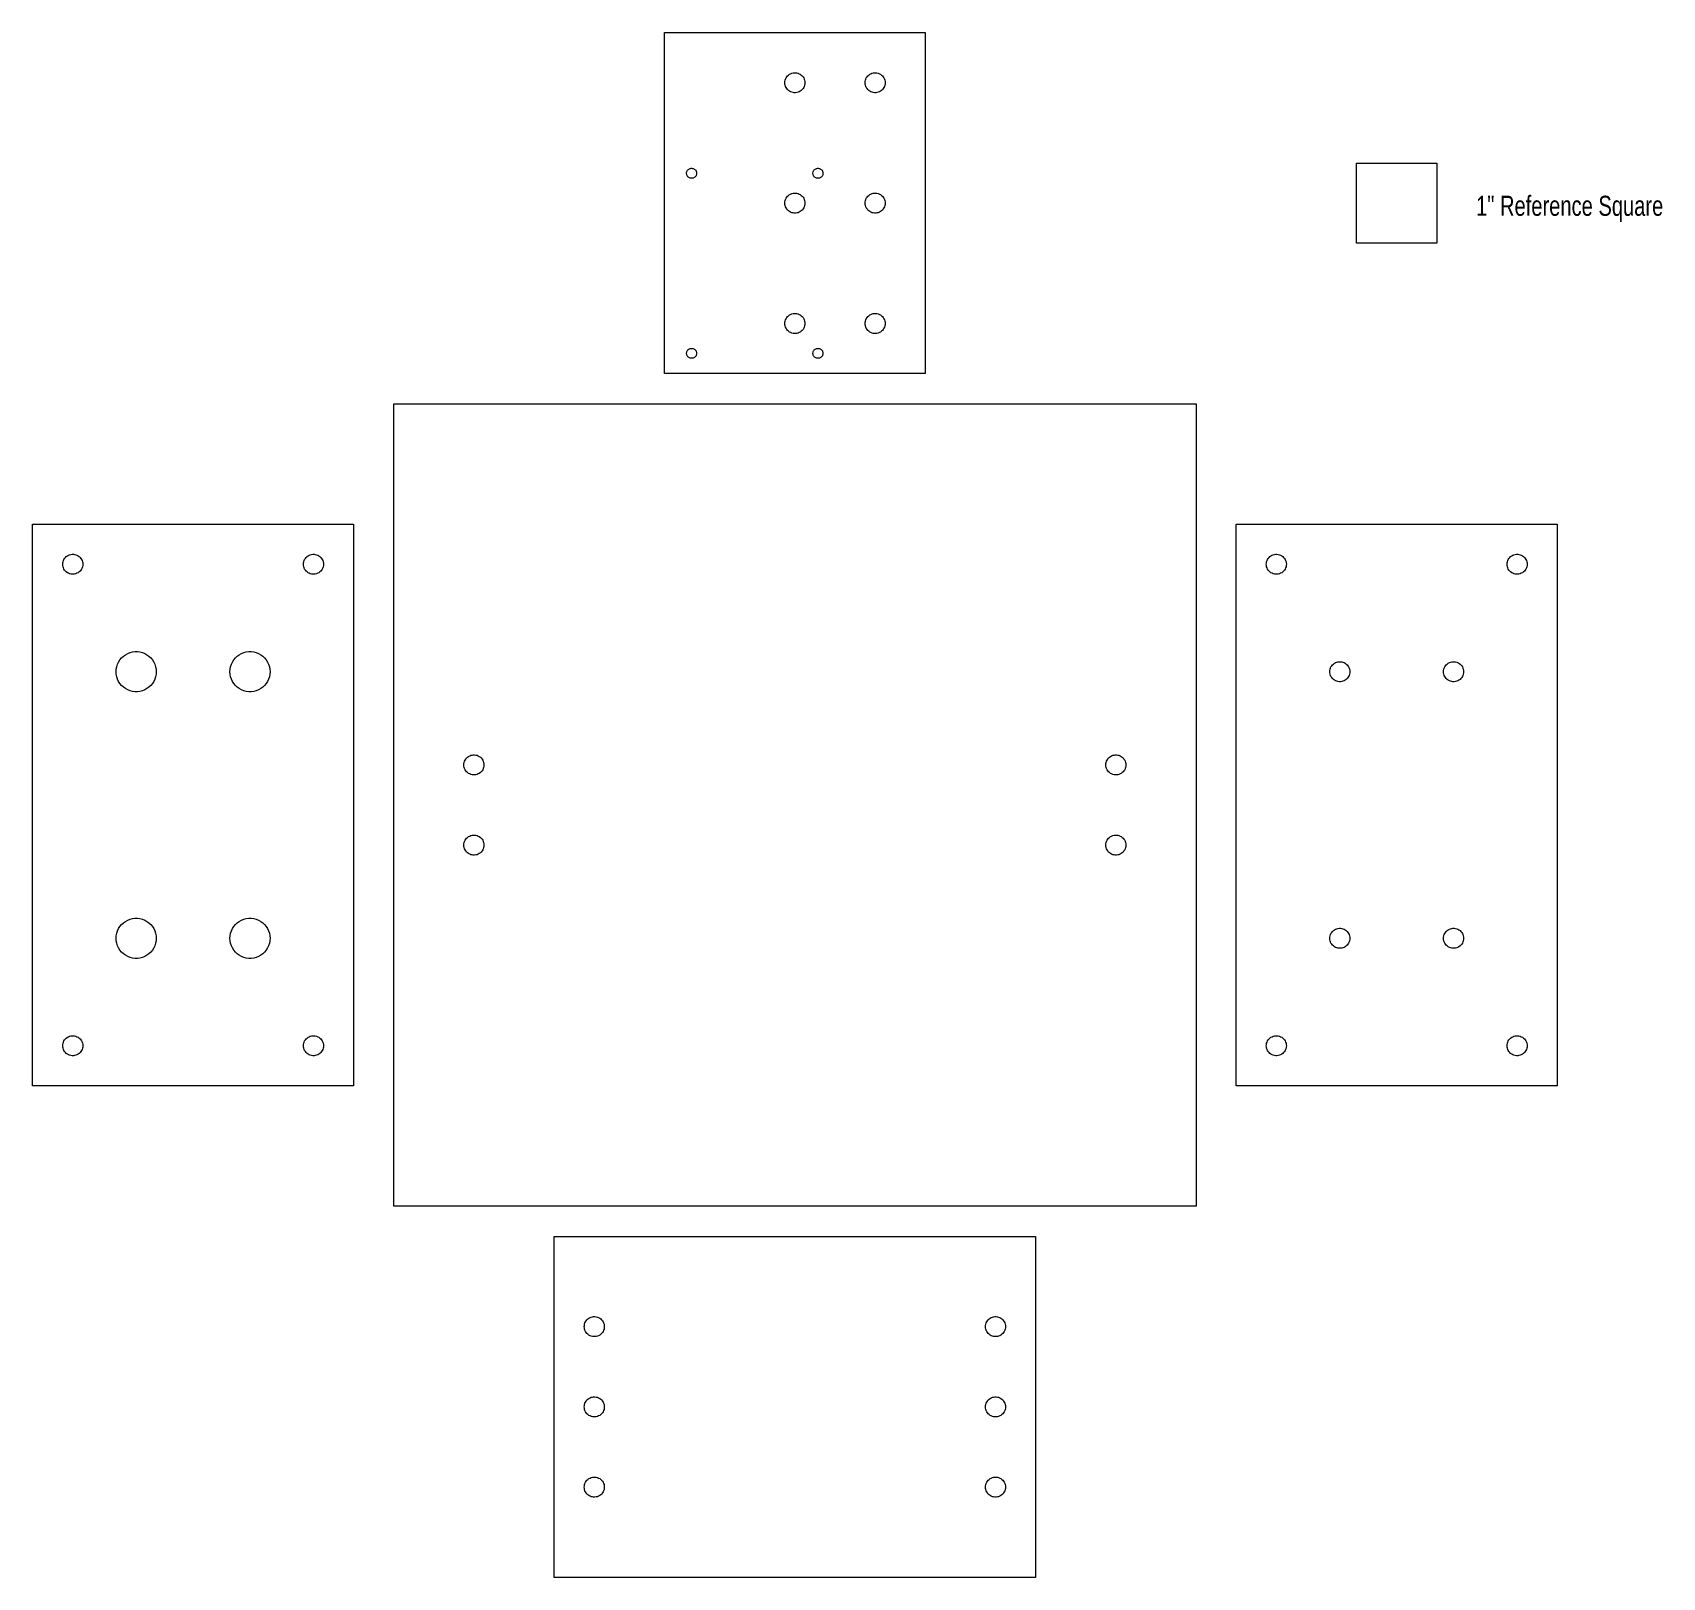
# Model space of a CAD drawing. Header units: millimetres. Extents: x -9.5 to 10.8, y -9.6 to 9.6.
import ezdxf

# ---------------------------------------------------------------- set-up
doc = ezdxf.new("R2010")
doc.units = ezdxf.units.MM
doc.layers.get('0').update_dxf_attribs({"linetype": 'CONTINUOUS', "lineweight": 0})
doc.styles.get("Standard").update_dxf_attribs({"font": 'txt', "width": 0.75})

msp = doc.modelspace()

# ---------------------------------------------------------------- linework, layer by layer
for points in [[(-1.625, 5.375), (-1.625, 9.625), (1.625, 9.625), (1.625, 5.375), (-1.625, 5.375)], [(-0.125, 9), (-0.124, 9.016), (-0.121, 9.031), (-0.116, 9.046), (-0.11, 9.06), (-0.101, 9.073), (-0.091, 9.086), (-0.08, 9.096), (-0.067, 9.106), (-0.053, 9.113), (-0.039, 9.119), (-0.023, 9.123), (-0.008, 9.125), (0.008, 9.125), (0.023, 9.123), (0.039, 9.119), (0.053, 9.113), (0.067, 9.106), (0.08, 9.096), (0.091, 9.086), (0.101, 9.073), (0.11, 9.06), (0.116, 9.046), (0.121, 9.031), (0.124, 9.016), (0.125, 9), (0.124, 8.984), (0.121, 8.969), (0.116, 8.954), (0.11, 8.94), (0.101, 8.927), (0.091, 8.914), (0.08, 8.904), (0.067, 8.894), (0.053, 8.887), (0.039, 8.881), (0.023, 8.877), (0.008, 8.875), (-0.008, 8.875), (-0.023, 8.877), (-0.039, 8.881), (-0.053, 8.887), (-0.067, 8.894), (-0.08, 8.904), (-0.091, 8.914), (-0.101, 8.927), (-0.11, 8.94), (-0.116, 8.954), (-0.121, 8.969), (-0.124, 8.984), (-0.125, 9)], [(0.875, 9), (0.876, 9.016), (0.879, 9.031), (0.884, 9.046), (0.89, 9.06), (0.899, 9.073), (0.909, 9.086), (0.92, 9.096), (0.933, 9.106), (0.947, 9.113), (0.96, 9.119), (0.977, 9.123), (0.992, 9.125), (1.008, 9.125), (1.023, 9.123), (1.039, 9.119), (1.053, 9.113), (1.067, 9.106), (1.08, 9.096), (1.091, 9.086), (1.101, 9.073), (1.11, 9.06), (1.116, 9.046), (1.121, 9.031), (1.124, 9.016), (1.125, 9), (1.124, 8.984), (1.121, 8.969), (1.116, 8.954), (1.11, 8.94), (1.101, 8.927), (1.091, 8.914), (1.08, 8.904), (1.067, 8.894), (1.053, 8.887), (1.039, 8.881), (1.023, 8.877), (1.008, 8.875), (0.992, 8.875), (0.977, 8.877), (0.961, 8.881), (0.947, 8.887), (0.933, 8.894), (0.92, 8.904), (0.909, 8.914), (0.899, 8.927), (0.89, 8.94), (0.884, 8.954), (0.879, 8.969), (0.876, 8.984), (0.875, 9)], [(-1.35, 7.872), (-1.349, 7.88), (-1.348, 7.888), (-1.345, 7.895), (-1.342, 7.902), (-1.338, 7.909), (-1.333, 7.915), (-1.327, 7.92), (-1.32, 7.925), (-1.314, 7.929), (-1.306, 7.931), (-1.299, 7.933), (-1.291, 7.934), (-1.283, 7.934), (-1.275, 7.933), (-1.268, 7.931), (-1.26, 7.929), (-1.254, 7.925), (-1.247, 7.92), (-1.241, 7.915), (-1.236, 7.909), (-1.232, 7.902), (-1.229, 7.895), (-1.226, 7.888), (-1.225, 7.88), (-1.225, 7.864), (-1.226, 7.856), (-1.229, 7.849), (-1.232, 7.842), (-1.236, 7.835), (-1.241, 7.829), (-1.247, 7.824), (-1.254, 7.819), (-1.26, 7.815), (-1.268, 7.813), (-1.275, 7.811), (-1.283, 7.81), (-1.291, 7.81), (-1.299, 7.811), (-1.306, 7.813), (-1.314, 7.815), (-1.32, 7.819), (-1.327, 7.824), (-1.333, 7.829), (-1.338, 7.835), (-1.342, 7.842), (-1.345, 7.849), (-1.348, 7.856), (-1.349, 7.864), (-1.35, 7.872)], [(0.224, 7.872), (0.226, 7.888), (0.229, 7.895), (0.232, 7.902), (0.236, 7.909), (0.241, 7.915), (0.247, 7.92), (0.254, 7.925), (0.26, 7.929), (0.268, 7.931), (0.275, 7.933), (0.283, 7.934), (0.291, 7.934), (0.299, 7.933), (0.306, 7.931), (0.314, 7.929), (0.32, 7.925), (0.327, 7.92), (0.333, 7.915), (0.338, 7.909), (0.342, 7.902), (0.345, 7.895), (0.348, 7.888), (0.349, 7.88), (0.349, 7.864), (0.348, 7.856), (0.342, 7.842), (0.338, 7.835), (0.333, 7.829), (0.327, 7.824), (0.32, 7.819), (0.314, 7.815), (0.306, 7.813), (0.299, 7.811), (0.291, 7.81), (0.283, 7.81), (0.275, 7.811), (0.268, 7.813), (0.26, 7.815), (0.254, 7.819), (0.247, 7.824), (0.241, 7.829), (0.236, 7.835), (0.232, 7.842), (0.226, 7.856), (0.224, 7.872)], [(7, 7), (7, 8), (8, 8), (8, 7), (7, 7)], [(-0.125, 7.5), (-0.124, 7.516), (-0.121, 7.531), (-0.116, 7.546), (-0.11, 7.56), (-0.101, 7.573), (-0.091, 7.586), (-0.08, 7.596), (-0.067, 7.606), (-0.053, 7.613), (-0.039, 7.619), (-0.023, 7.623), (-0.008, 7.625), (0.008, 7.625), (0.023, 7.623), (0.039, 7.619), (0.053, 7.613), (0.067, 7.606), (0.08, 7.596), (0.091, 7.586), (0.101, 7.573), (0.11, 7.56), (0.116, 7.546), (0.121, 7.531), (0.124, 7.516), (0.125, 7.5), (0.124, 7.484), (0.121, 7.469), (0.116, 7.454), (0.11, 7.44), (0.101, 7.427), (0.091, 7.414), (0.08, 7.404), (0.067, 7.394), (0.053, 7.387), (0.039, 7.381), (0.023, 7.377), (0.008, 7.375), (-0.008, 7.375), (-0.023, 7.377), (-0.039, 7.381), (-0.053, 7.387), (-0.067, 7.394), (-0.08, 7.404), (-0.091, 7.414), (-0.101, 7.427), (-0.11, 7.44), (-0.116, 7.454), (-0.121, 7.469), (-0.124, 7.484), (-0.125, 7.5)], [(0.875, 7.5), (0.876, 7.516), (0.879, 7.531), (0.884, 7.546), (0.89, 7.56), (0.899, 7.573), (0.909, 7.586), (0.92, 7.596), (0.933, 7.606), (0.947, 7.613), (0.961, 7.619), (0.977, 7.623), (0.992, 7.625), (1.008, 7.625), (1.023, 7.623), (1.039, 7.619), (1.053, 7.613), (1.067, 7.606), (1.08, 7.596), (1.091, 7.586), (1.101, 7.573), (1.11, 7.56), (1.116, 7.546), (1.121, 7.531), (1.124, 7.516), (1.125, 7.5), (1.124, 7.484), (1.121, 7.469), (1.116, 7.454), (1.11, 7.44), (1.101, 7.427), (1.091, 7.414), (1.08, 7.404), (1.067, 7.394), (1.053, 7.387), (1.039, 7.381), (1.023, 7.377), (1.008, 7.375), (0.992, 7.375), (0.977, 7.377), (0.961, 7.381), (0.947, 7.387), (0.933, 7.394), (0.92, 7.404), (0.909, 7.414), (0.899, 7.427), (0.89, 7.44), (0.884, 7.454), (0.879, 7.469), (0.876, 7.484), (0.875, 7.5)], [(-0.125, 6), (-0.124, 6.016), (-0.121, 6.031), (-0.116, 6.046), (-0.11, 6.06), (-0.101, 6.073), (-0.091, 6.086), (-0.08, 6.096), (-0.067, 6.106), (-0.053, 6.113), (-0.039, 6.119), (-0.023, 6.123), (-0.008, 6.125), (0.008, 6.125), (0.023, 6.123), (0.039, 6.119), (0.053, 6.113), (0.067, 6.106), (0.08, 6.096), (0.091, 6.086), (0.101, 6.073), (0.11, 6.06), (0.116, 6.046), (0.121, 6.031), (0.124, 6.016), (0.125, 6), (0.124, 5.984), (0.121, 5.969), (0.116, 5.954), (0.11, 5.94), (0.101, 5.927), (0.091, 5.914), (0.08, 5.904), (0.067, 5.894), (0.053, 5.887), (0.039, 5.881), (0.023, 5.877), (0.008, 5.875), (-0.008, 5.875), (-0.023, 5.877), (-0.039, 5.881), (-0.053, 5.887), (-0.067, 5.894), (-0.08, 5.904), (-0.091, 5.914), (-0.101, 5.927), (-0.11, 5.94), (-0.116, 5.954), (-0.121, 5.969), (-0.124, 5.984), (-0.125, 6)], [(0.875, 6), (0.876, 6.016), (0.879, 6.031), (0.884, 6.046), (0.89, 6.06), (0.899, 6.073), (0.909, 6.086), (0.92, 6.096), (0.933, 6.106), (0.947, 6.113), (0.961, 6.119), (0.977, 6.123), (0.992, 6.125), (1.008, 6.125), (1.023, 6.123), (1.039, 6.119), (1.053, 6.113), (1.067, 6.106), (1.08, 6.096), (1.091, 6.086), (1.101, 6.073), (1.11, 6.06), (1.116, 6.046), (1.121, 6.031), (1.124, 6.016), (1.125, 6), (1.124, 5.984), (1.121, 5.969), (1.116, 5.954), (1.11, 5.94), (1.101, 5.927), (1.091, 5.914), (1.08, 5.904), (1.067, 5.894), (1.053, 5.887), (1.039, 5.881), (1.023, 5.877), (1.008, 5.875), (0.992, 5.875), (0.977, 5.877), (0.961, 5.881), (0.947, 5.887), (0.933, 5.894), (0.92, 5.904), (0.909, 5.914), (0.899, 5.927), (0.89, 5.94), (0.884, 5.954), (0.879, 5.969), (0.876, 5.984), (0.875, 6)], [(-1.35, 5.628), (-1.349, 5.636), (-1.348, 5.644), (-1.345, 5.651), (-1.342, 5.658), (-1.338, 5.665), (-1.333, 5.671), (-1.327, 5.676), (-1.32, 5.681), (-1.314, 5.685), (-1.306, 5.687), (-1.299, 5.689), (-1.291, 5.69), (-1.283, 5.69), (-1.275, 5.689), (-1.268, 5.687), (-1.26, 5.685), (-1.254, 5.681), (-1.247, 5.676), (-1.241, 5.671), (-1.236, 5.665), (-1.232, 5.658), (-1.229, 5.651), (-1.226, 5.644), (-1.225, 5.636), (-1.225, 5.62), (-1.226, 5.612), (-1.229, 5.605), (-1.232, 5.598), (-1.236, 5.591), (-1.241, 5.585), (-1.247, 5.58), (-1.254, 5.575), (-1.26, 5.571), (-1.268, 5.569), (-1.275, 5.567), (-1.283, 5.566), (-1.291, 5.566), (-1.299, 5.567), (-1.306, 5.569), (-1.314, 5.571), (-1.32, 5.575), (-1.327, 5.58), (-1.333, 5.585), (-1.338, 5.591), (-1.342, 5.598), (-1.345, 5.605), (-1.348, 5.612), (-1.349, 5.62), (-1.35, 5.628)], [(0.224, 5.628), (0.226, 5.644), (0.229, 5.651), (0.232, 5.658), (0.236, 5.665), (0.241, 5.671), (0.247, 5.676), (0.254, 5.681), (0.26, 5.685), (0.268, 5.687), (0.275, 5.689), (0.283, 5.69), (0.291, 5.69), (0.299, 5.689), (0.306, 5.687), (0.314, 5.685), (0.32, 5.681), (0.327, 5.676), (0.333, 5.671), (0.338, 5.665), (0.342, 5.658), (0.345, 5.651), (0.348, 5.644), (0.349, 5.636), (0.349, 5.62), (0.348, 5.612), (0.345, 5.605), (0.342, 5.598), (0.338, 5.591), (0.333, 5.585), (0.327, 5.58), (0.32, 5.575), (0.314, 5.571), (0.306, 5.569), (0.299, 5.567), (0.291, 5.566), (0.283, 5.566), (0.275, 5.567), (0.268, 5.569), (0.26, 5.571), (0.254, 5.575), (0.247, 5.58), (0.241, 5.585), (0.236, 5.591), (0.232, 5.598), (0.229, 5.605), (0.226, 5.612), (0.224, 5.628)], [(-5, -5), (-5, 5), (5, 5), (5, -5), (-5, -5)], [(-9.5, -3.5), (-9.5, 3.5), (-5.5, 3.5), (-5.5, -3.5), (-9.5, -3.5)], [(5.5, -3.5), (5.5, 3.5), (9.5, 3.5), (9.5, -3.5), (5.5, -3.5)], [(-9.125, 3), (-9.124, 3.016), (-9.121, 3.031), (-9.116, 3.046), (-9.11, 3.06), (-9.101, 3.073), (-9.091, 3.086), (-9.08, 3.096), (-9.067, 3.106), (-9.053, 3.113), (-9.039, 3.119), (-9.023, 3.123), (-9.008, 3.125), (-8.992, 3.125), (-8.977, 3.123), (-8.961, 3.119), (-8.947, 3.113), (-8.933, 3.106), (-8.92, 3.096), (-8.909, 3.086), (-8.899, 3.073), (-8.89, 3.06), (-8.884, 3.046), (-8.879, 3.031), (-8.876, 3.016), (-8.875, 3), (-8.876, 2.984), (-8.879, 2.969), (-8.884, 2.954), (-8.89, 2.94), (-8.899, 2.927), (-8.909, 2.914), (-8.92, 2.904), (-8.933, 2.894), (-8.947, 2.887), (-8.961, 2.881), (-8.977, 2.877), (-8.992, 2.875), (-9.008, 2.875), (-9.023, 2.877), (-9.039, 2.881), (-9.053, 2.887), (-9.067, 2.894), (-9.08, 2.904), (-9.091, 2.914), (-9.101, 2.927), (-9.11, 2.94), (-9.116, 2.954), (-9.121, 2.969), (-9.124, 2.984), (-9.125, 3)], [(-6.125, 3), (-6.124, 3.016), (-6.121, 3.031), (-6.116, 3.046), (-6.11, 3.06), (-6.101, 3.073), (-6.091, 3.086), (-6.08, 3.096), (-6.067, 3.106), (-6.053, 3.113), (-6.039, 3.119), (-6.023, 3.123), (-6.008, 3.125), (-5.992, 3.125), (-5.977, 3.123), (-5.961, 3.119), (-5.947, 3.113), (-5.933, 3.106), (-5.92, 3.096), (-5.909, 3.086), (-5.899, 3.073), (-5.89, 3.06), (-5.884, 3.046), (-5.879, 3.031), (-5.876, 3.016), (-5.875, 3), (-5.876, 2.984), (-5.879, 2.969), (-5.884, 2.954), (-5.89, 2.94), (-5.899, 2.927), (-5.909, 2.914), (-5.92, 2.904), (-5.933, 2.894), (-5.947, 2.887), (-5.961, 2.881), (-5.977, 2.877), (-5.992, 2.875), (-6.008, 2.875), (-6.023, 2.877), (-6.039, 2.881), (-6.053, 2.887), (-6.067, 2.894), (-6.08, 2.904), (-6.091, 2.914), (-6.101, 2.927), (-6.11, 2.94), (-6.116, 2.954), (-6.121, 2.969), (-6.124, 2.984), (-6.125, 3)], [(5.875, 3), (5.876, 3.016), (5.879, 3.031), (5.884, 3.046), (5.89, 3.06), (5.899, 3.073), (5.909, 3.086), (5.92, 3.096), (5.933, 3.106), (5.947, 3.113), (5.961, 3.119), (5.977, 3.123), (5.992, 3.125), (6.008, 3.125), (6.023, 3.123), (6.039, 3.119), (6.053, 3.113), (6.067, 3.106), (6.08, 3.096), (6.091, 3.086), (6.101, 3.073), (6.11, 3.06), (6.116, 3.046), (6.121, 3.031), (6.124, 3.016), (6.125, 3), (6.124, 2.984), (6.121, 2.969), (6.116, 2.954), (6.11, 2.94), (6.101, 2.927), (6.091, 2.914), (6.08, 2.904), (6.067, 2.894), (6.053, 2.887), (6.039, 2.881), (6.023, 2.877), (6.008, 2.875), (5.992, 2.875), (5.977, 2.877), (5.961, 2.881), (5.947, 2.887), (5.933, 2.894), (5.92, 2.904), (5.909, 2.914), (5.899, 2.927), (5.89, 2.94), (5.884, 2.954), (5.879, 2.969), (5.876, 2.984), (5.875, 3)], [(8.875, 3), (8.876, 3.016), (8.879, 3.031), (8.884, 3.046), (8.89, 3.06), (8.899, 3.073), (8.909, 3.086), (8.92, 3.096), (8.933, 3.106), (8.947, 3.113), (8.961, 3.119), (8.977, 3.123), (8.992, 3.125), (9.008, 3.125), (9.023, 3.123), (9.039, 3.119), (9.053, 3.113), (9.067, 3.106), (9.08, 3.096), (9.091, 3.086), (9.101, 3.073), (9.11, 3.06), (9.116, 3.046), (9.121, 3.031), (9.124, 3.016), (9.125, 3), (9.124, 2.984), (9.121, 2.969), (9.116, 2.954), (9.11, 2.94), (9.101, 2.927), (9.091, 2.914), (9.08, 2.904), (9.067, 2.894), (9.053, 2.887), (9.039, 2.881), (9.023, 2.877), (9.008, 2.875), (8.992, 2.875), (8.977, 2.877), (8.961, 2.881), (8.947, 2.887), (8.933, 2.894), (8.92, 2.904), (8.909, 2.914), (8.899, 2.927), (8.89, 2.94), (8.884, 2.954), (8.879, 2.969), (8.876, 2.984), (8.875, 3)], [(-8.459, 1.661), (-8.457, 1.692), (-8.451, 1.723), (-8.441, 1.753), (-8.428, 1.781), (-8.411, 1.808), (-8.391, 1.832), (-8.368, 1.854), (-8.343, 1.872), (-8.315, 1.887), (-8.286, 1.899), (-8.256, 1.907), (-8.225, 1.911), (-8.193, 1.911), (-8.162, 1.907), (-8.132, 1.899), (-8.103, 1.887), (-8.075, 1.872), (-8.05, 1.854), (-8.027, 1.832), (-8.007, 1.808), (-7.99, 1.781), (-7.977, 1.753), (-7.967, 1.723), (-7.961, 1.692), (-7.959, 1.661), (-7.961, 1.63), (-7.967, 1.599), (-7.977, 1.569), (-7.99, 1.541), (-8.007, 1.514), (-8.027, 1.49), (-8.05, 1.468), (-8.075, 1.45), (-8.103, 1.435), (-8.132, 1.423), (-8.162, 1.415), (-8.193, 1.411), (-8.225, 1.411), (-8.256, 1.415), (-8.286, 1.423), (-8.315, 1.435), (-8.343, 1.45), (-8.368, 1.468), (-8.391, 1.49), (-8.411, 1.514), (-8.428, 1.541), (-8.441, 1.569), (-8.451, 1.599), (-8.457, 1.63), (-8.459, 1.661)], [(-7.041, 1.661), (-7.039, 1.692), (-7.033, 1.723), (-7.023, 1.753), (-7.01, 1.781), (-6.993, 1.808), (-6.973, 1.832), (-6.95, 1.854), (-6.925, 1.872), (-6.897, 1.887), (-6.868, 1.899), (-6.838, 1.907), (-6.807, 1.911), (-6.775, 1.911), (-6.744, 1.907), (-6.714, 1.899), (-6.685, 1.887), (-6.657, 1.872), (-6.632, 1.854), (-6.609, 1.832), (-6.589, 1.808), (-6.572, 1.781), (-6.559, 1.753), (-6.549, 1.723), (-6.543, 1.692), (-6.541, 1.661), (-6.543, 1.63), (-6.549, 1.599), (-6.559, 1.569), (-6.572, 1.541), (-6.589, 1.514), (-6.609, 1.49), (-6.632, 1.468), (-6.657, 1.45), (-6.685, 1.435), (-6.714, 1.423), (-6.744, 1.415), (-6.775, 1.411), (-6.807, 1.411), (-6.838, 1.415), (-6.868, 1.423), (-6.897, 1.435), (-6.925, 1.45), (-6.95, 1.468), (-6.973, 1.49), (-6.993, 1.514), (-7.01, 1.541), (-7.023, 1.569), (-7.033, 1.599), (-7.039, 1.63), (-7.041, 1.661)], [(6.666, 1.661), (6.667, 1.677), (6.67, 1.692), (6.675, 1.707), (6.681, 1.721), (6.69, 1.734), (6.7, 1.747), (6.711, 1.757), (6.724, 1.767), (6.738, 1.774), (6.752, 1.78), (6.768, 1.784), (6.783, 1.786), (6.799, 1.786), (6.814, 1.784), (6.83, 1.78), (6.844, 1.774), (6.858, 1.767), (6.871, 1.757), (6.882, 1.747), (6.892, 1.734), (6.901, 1.721), (6.907, 1.707), (6.912, 1.692), (6.915, 1.677), (6.916, 1.661), (6.915, 1.645), (6.912, 1.63), (6.907, 1.615), (6.901, 1.601), (6.892, 1.588), (6.882, 1.575), (6.871, 1.565), (6.858, 1.555), (6.844, 1.548), (6.83, 1.542), (6.814, 1.538), (6.799, 1.536), (6.783, 1.536), (6.768, 1.538), (6.752, 1.542), (6.738, 1.548), (6.724, 1.555), (6.711, 1.565), (6.7, 1.575), (6.69, 1.588), (6.681, 1.601), (6.675, 1.615), (6.67, 1.63), (6.667, 1.645), (6.666, 1.661)], [(8.084, 1.661), (8.085, 1.677), (8.088, 1.692), (8.093, 1.707), (8.099, 1.721), (8.108, 1.734), (8.118, 1.747), (8.129, 1.757), (8.142, 1.767), (8.156, 1.774), (8.17, 1.78), (8.186, 1.784), (8.201, 1.786), (8.217, 1.786), (8.232, 1.784), (8.248, 1.78), (8.262, 1.774), (8.276, 1.767), (8.289, 1.757), (8.3, 1.747), (8.31, 1.734), (8.319, 1.721), (8.325, 1.707), (8.33, 1.692), (8.333, 1.677), (8.334, 1.661), (8.333, 1.645), (8.33, 1.63), (8.325, 1.615), (8.319, 1.601), (8.31, 1.588), (8.3, 1.575), (8.289, 1.565), (8.276, 1.555), (8.262, 1.548), (8.248, 1.542), (8.232, 1.538), (8.217, 1.536), (8.201, 1.536), (8.186, 1.538), (8.17, 1.542), (8.156, 1.548), (8.142, 1.555), (8.129, 1.565), (8.118, 1.575), (8.108, 1.588), (8.099, 1.601), (8.093, 1.615), (8.088, 1.63), (8.085, 1.645), (8.084, 1.661)], [(-4.125, 0.5), (-4.124, 0.516), (-4.121, 0.531), (-4.116, 0.546), (-4.11, 0.56), (-4.101, 0.573), (-4.091, 0.586), (-4.08, 0.596), (-4.067, 0.606), (-4.053, 0.613), (-4.039, 0.619), (-4.023, 0.623), (-4.008, 0.625), (-3.992, 0.625), (-3.977, 0.623), (-3.961, 0.619), (-3.947, 0.613), (-3.933, 0.606), (-3.92, 0.596), (-3.909, 0.586), (-3.899, 0.573), (-3.89, 0.56), (-3.884, 0.546), (-3.879, 0.531), (-3.876, 0.516), (-3.875, 0.5), (-3.876, 0.484), (-3.879, 0.469), (-3.884, 0.454), (-3.89, 0.44), (-3.899, 0.427), (-3.909, 0.414), (-3.92, 0.404), (-3.933, 0.394), (-3.947, 0.387), (-3.961, 0.381), (-3.977, 0.377), (-3.992, 0.375), (-4.008, 0.375), (-4.023, 0.377), (-4.039, 0.381), (-4.053, 0.387), (-4.067, 0.394), (-4.08, 0.404), (-4.091, 0.414), (-4.101, 0.427), (-4.11, 0.44), (-4.116, 0.454), (-4.121, 0.469), (-4.124, 0.484), (-4.125, 0.5)], [(3.875, 0.5), (3.876, 0.516), (3.879, 0.531), (3.884, 0.546), (3.89, 0.56), (3.899, 0.573), (3.909, 0.586), (3.92, 0.596), (3.933, 0.606), (3.947, 0.613), (3.961, 0.619), (3.977, 0.623), (3.992, 0.625), (4.008, 0.625), (4.023, 0.623), (4.039, 0.619), (4.053, 0.613), (4.067, 0.606), (4.08, 0.596), (4.091, 0.586), (4.101, 0.573), (4.11, 0.56), (4.116, 0.546), (4.121, 0.531), (4.124, 0.516), (4.125, 0.5), (4.124, 0.484), (4.121, 0.469), (4.116, 0.454), (4.11, 0.44), (4.101, 0.427), (4.091, 0.414), (4.08, 0.404), (4.067, 0.394), (4.053, 0.387), (4.039, 0.381), (4.023, 0.377), (4.008, 0.375), (3.992, 0.375), (3.977, 0.377), (3.961, 0.381), (3.947, 0.387), (3.933, 0.394), (3.92, 0.404), (3.909, 0.414), (3.899, 0.427), (3.89, 0.44), (3.884, 0.454), (3.879, 0.469), (3.876, 0.484), (3.875, 0.5)], [(-4.125, -0.5), (-4.124, -0.484), (-4.121, -0.469), (-4.116, -0.454), (-4.11, -0.44), (-4.101, -0.427), (-4.091, -0.414), (-4.08, -0.404), (-4.067, -0.394), (-4.053, -0.387), (-4.039, -0.381), (-4.023, -0.377), (-4.008, -0.375), (-3.992, -0.375), (-3.977, -0.377), (-3.961, -0.381), (-3.947, -0.387), (-3.933, -0.394), (-3.92, -0.404), (-3.909, -0.414), (-3.899, -0.427), (-3.89, -0.44), (-3.884, -0.454), (-3.879, -0.469), (-3.876, -0.484), (-3.875, -0.5), (-3.876, -0.516), (-3.879, -0.531), (-3.884, -0.546), (-3.89, -0.56), (-3.899, -0.573), (-3.909, -0.586), (-3.92, -0.596), (-3.933, -0.606), (-3.947, -0.613), (-3.961, -0.619), (-3.977, -0.623), (-3.992, -0.625), (-4.008, -0.625), (-4.023, -0.623), (-4.039, -0.619), (-4.053, -0.613), (-4.067, -0.606), (-4.08, -0.596), (-4.091, -0.586), (-4.101, -0.573), (-4.11, -0.56), (-4.116, -0.546), (-4.121, -0.531), (-4.124, -0.516), (-4.125, -0.5)], [(3.875, -0.5), (3.876, -0.484), (3.879, -0.469), (3.884, -0.454), (3.89, -0.44), (3.899, -0.427), (3.909, -0.414), (3.92, -0.404), (3.933, -0.394), (3.947, -0.387), (3.961, -0.381), (3.977, -0.377), (3.992, -0.375), (4.008, -0.375), (4.023, -0.377), (4.039, -0.381), (4.053, -0.387), (4.067, -0.394), (4.08, -0.404), (4.091, -0.414), (4.101, -0.427), (4.11, -0.44), (4.116, -0.454), (4.121, -0.469), (4.124, -0.484), (4.125, -0.5), (4.124, -0.516), (4.121, -0.531), (4.116, -0.546), (4.11, -0.56), (4.101, -0.573), (4.091, -0.586), (4.08, -0.596), (4.067, -0.606), (4.053, -0.613), (4.039, -0.619), (4.023, -0.623), (4.008, -0.625), (3.992, -0.625), (3.977, -0.623), (3.961, -0.619), (3.947, -0.613), (3.933, -0.606), (3.92, -0.596), (3.909, -0.586), (3.899, -0.573), (3.89, -0.56), (3.884, -0.546), (3.879, -0.531), (3.876, -0.516), (3.875, -0.5)], [(-8.459, -1.661), (-8.457, -1.63), (-8.451, -1.599), (-8.441, -1.569), (-8.428, -1.541), (-8.411, -1.514), (-8.391, -1.49), (-8.368, -1.468), (-8.343, -1.45), (-8.315, -1.435), (-8.286, -1.423), (-8.256, -1.415), (-8.225, -1.411), (-8.193, -1.411), (-8.162, -1.415), (-8.132, -1.423), (-8.103, -1.435), (-8.075, -1.45), (-8.05, -1.468), (-8.027, -1.49), (-8.007, -1.514), (-7.99, -1.541), (-7.977, -1.569), (-7.967, -1.599), (-7.961, -1.63), (-7.959, -1.661), (-7.961, -1.692), (-7.967, -1.723), (-7.977, -1.753), (-7.99, -1.781), (-8.007, -1.808), (-8.027, -1.832), (-8.05, -1.854), (-8.075, -1.872), (-8.103, -1.887), (-8.132, -1.899), (-8.162, -1.907), (-8.193, -1.911), (-8.225, -1.911), (-8.256, -1.907), (-8.286, -1.899), (-8.315, -1.887), (-8.343, -1.872), (-8.368, -1.854), (-8.391, -1.832), (-8.411, -1.808), (-8.428, -1.781), (-8.441, -1.753), (-8.451, -1.723), (-8.457, -1.692), (-8.459, -1.661)], [(-7.041, -1.661), (-7.039, -1.63), (-7.033, -1.599), (-7.023, -1.569), (-7.01, -1.541), (-6.993, -1.514), (-6.973, -1.49), (-6.95, -1.468), (-6.925, -1.45), (-6.897, -1.435), (-6.868, -1.423), (-6.838, -1.415), (-6.807, -1.411), (-6.775, -1.411), (-6.744, -1.415), (-6.714, -1.423), (-6.685, -1.435), (-6.657, -1.45), (-6.632, -1.468), (-6.609, -1.49), (-6.589, -1.514), (-6.572, -1.541), (-6.559, -1.569), (-6.549, -1.599), (-6.543, -1.63), (-6.541, -1.661), (-6.543, -1.692), (-6.549, -1.723), (-6.559, -1.753), (-6.572, -1.781), (-6.589, -1.808), (-6.609, -1.832), (-6.632, -1.854), (-6.657, -1.872), (-6.685, -1.887), (-6.714, -1.899), (-6.744, -1.907), (-6.775, -1.911), (-6.807, -1.911), (-6.838, -1.907), (-6.868, -1.899), (-6.897, -1.887), (-6.925, -1.872), (-6.95, -1.854), (-6.973, -1.832), (-6.993, -1.808), (-7.01, -1.781), (-7.023, -1.753), (-7.033, -1.723), (-7.039, -1.692), (-7.041, -1.661)], [(6.666, -1.661), (6.667, -1.645), (6.67, -1.63), (6.675, -1.615), (6.681, -1.601), (6.69, -1.588), (6.7, -1.575), (6.711, -1.565), (6.724, -1.555), (6.738, -1.548), (6.752, -1.542), (6.768, -1.538), (6.783, -1.536), (6.799, -1.536), (6.814, -1.538), (6.83, -1.542), (6.844, -1.548), (6.858, -1.555), (6.871, -1.565), (6.882, -1.575), (6.892, -1.588), (6.901, -1.601), (6.907, -1.615), (6.912, -1.63), (6.915, -1.645), (6.916, -1.661), (6.915, -1.677), (6.912, -1.692), (6.907, -1.707), (6.901, -1.721), (6.892, -1.734), (6.882, -1.747), (6.871, -1.757), (6.858, -1.767), (6.844, -1.774), (6.83, -1.78), (6.814, -1.784), (6.799, -1.786), (6.783, -1.786), (6.768, -1.784), (6.752, -1.78), (6.738, -1.774), (6.724, -1.767), (6.711, -1.757), (6.7, -1.747), (6.69, -1.734), (6.681, -1.721), (6.675, -1.707), (6.67, -1.692), (6.667, -1.677), (6.666, -1.661)], [(8.084, -1.661), (8.085, -1.645), (8.088, -1.63), (8.093, -1.615), (8.099, -1.601), (8.108, -1.588), (8.118, -1.575), (8.129, -1.565), (8.142, -1.555), (8.156, -1.548), (8.17, -1.542), (8.186, -1.538), (8.201, -1.536), (8.217, -1.536), (8.232, -1.538), (8.248, -1.542), (8.262, -1.548), (8.276, -1.555), (8.289, -1.565), (8.3, -1.575), (8.31, -1.588), (8.319, -1.601), (8.325, -1.615), (8.33, -1.63), (8.333, -1.645), (8.334, -1.661), (8.333, -1.677), (8.33, -1.692), (8.325, -1.707), (8.319, -1.721), (8.31, -1.734), (8.3, -1.747), (8.289, -1.757), (8.276, -1.767), (8.262, -1.774), (8.248, -1.78), (8.232, -1.784), (8.217, -1.786), (8.201, -1.786), (8.186, -1.784), (8.17, -1.78), (8.156, -1.774), (8.142, -1.767), (8.129, -1.757), (8.118, -1.747), (8.108, -1.734), (8.099, -1.721), (8.093, -1.707), (8.088, -1.692), (8.085, -1.677), (8.084, -1.661)], [(-9.125, -3), (-9.124, -2.984), (-9.121, -2.969), (-9.116, -2.954), (-9.11, -2.94), (-9.101, -2.927), (-9.091, -2.914), (-9.08, -2.904), (-9.067, -2.894), (-9.053, -2.887), (-9.039, -2.881), (-9.023, -2.877), (-9.008, -2.875), (-8.992, -2.875), (-8.977, -2.877), (-8.961, -2.881), (-8.947, -2.887), (-8.933, -2.894), (-8.92, -2.904), (-8.909, -2.914), (-8.899, -2.927), (-8.89, -2.94), (-8.884, -2.954), (-8.879, -2.969), (-8.876, -2.984), (-8.875, -3), (-8.876, -3.016), (-8.879, -3.031), (-8.884, -3.046), (-8.89, -3.06), (-8.899, -3.073), (-8.909, -3.086), (-8.92, -3.096), (-8.933, -3.106), (-8.947, -3.113), (-8.961, -3.119), (-8.977, -3.123), (-8.992, -3.125), (-9.008, -3.125), (-9.023, -3.123), (-9.039, -3.119), (-9.053, -3.113), (-9.067, -3.106), (-9.08, -3.096), (-9.091, -3.086), (-9.101, -3.073), (-9.11, -3.06), (-9.116, -3.046), (-9.121, -3.031), (-9.124, -3.016), (-9.125, -3)], [(-6.125, -3), (-6.124, -2.984), (-6.121, -2.969), (-6.116, -2.954), (-6.11, -2.94), (-6.101, -2.927), (-6.091, -2.914), (-6.08, -2.904), (-6.067, -2.894), (-6.053, -2.887), (-6.039, -2.881), (-6.023, -2.877), (-6.008, -2.875), (-5.992, -2.875), (-5.977, -2.877), (-5.961, -2.881), (-5.947, -2.887), (-5.933, -2.894), (-5.92, -2.904), (-5.909, -2.914), (-5.899, -2.927), (-5.89, -2.94), (-5.884, -2.954), (-5.879, -2.969), (-5.876, -2.984), (-5.875, -3), (-5.876, -3.016), (-5.879, -3.031), (-5.884, -3.046), (-5.89, -3.06), (-5.899, -3.073), (-5.909, -3.086), (-5.92, -3.096), (-5.933, -3.106), (-5.947, -3.113), (-5.961, -3.119), (-5.977, -3.123), (-5.992, -3.125), (-6.008, -3.125), (-6.023, -3.123), (-6.039, -3.119), (-6.053, -3.113), (-6.067, -3.106), (-6.08, -3.096), (-6.091, -3.086), (-6.101, -3.073), (-6.11, -3.06), (-6.116, -3.046), (-6.121, -3.031), (-6.124, -3.016), (-6.125, -3)], [(5.875, -3), (5.876, -2.984), (5.879, -2.969), (5.884, -2.954), (5.89, -2.94), (5.899, -2.927), (5.909, -2.914), (5.92, -2.904), (5.933, -2.894), (5.947, -2.887), (5.961, -2.881), (5.977, -2.877), (5.992, -2.875), (6.008, -2.875), (6.023, -2.877), (6.039, -2.881), (6.053, -2.887), (6.067, -2.894), (6.08, -2.904), (6.091, -2.914), (6.101, -2.927), (6.11, -2.94), (6.116, -2.954), (6.121, -2.969), (6.124, -2.984), (6.125, -3), (6.124, -3.016), (6.121, -3.031), (6.116, -3.046), (6.11, -3.06), (6.101, -3.073), (6.091, -3.086), (6.08, -3.096), (6.067, -3.106), (6.053, -3.113), (6.039, -3.119), (6.023, -3.123), (6.008, -3.125), (5.992, -3.125), (5.977, -3.123), (5.961, -3.119), (5.947, -3.113), (5.933, -3.106), (5.92, -3.096), (5.909, -3.086), (5.899, -3.073), (5.89, -3.06), (5.884, -3.046), (5.879, -3.031), (5.876, -3.016), (5.875, -3)], [(8.875, -3), (8.876, -2.984), (8.879, -2.969), (8.884, -2.954), (8.89, -2.94), (8.899, -2.927), (8.909, -2.914), (8.92, -2.904), (8.933, -2.894), (8.947, -2.887), (8.961, -2.881), (8.977, -2.877), (8.992, -2.875), (9.008, -2.875), (9.023, -2.877), (9.039, -2.881), (9.053, -2.887), (9.067, -2.894), (9.08, -2.904), (9.091, -2.914), (9.101, -2.927), (9.11, -2.94), (9.116, -2.954), (9.121, -2.969), (9.124, -2.984), (9.125, -3), (9.124, -3.016), (9.121, -3.031), (9.116, -3.046), (9.11, -3.06), (9.101, -3.073), (9.091, -3.086), (9.08, -3.096), (9.067, -3.106), (9.053, -3.113), (9.039, -3.119), (9.023, -3.123), (9.008, -3.125), (8.992, -3.125), (8.977, -3.123), (8.961, -3.119), (8.947, -3.113), (8.933, -3.106), (8.92, -3.096), (8.909, -3.086), (8.899, -3.073), (8.89, -3.06), (8.884, -3.046), (8.879, -3.031), (8.876, -3.016), (8.875, -3)], [(-3, -9.625), (-3, -5.375), (3, -5.375), (3, -9.625), (-3, -9.625)], [(-2.625, -6.5), (-2.624, -6.484), (-2.621, -6.469), (-2.616, -6.454), (-2.61, -6.44), (-2.601, -6.427), (-2.591, -6.414), (-2.58, -6.404), (-2.567, -6.394), (-2.553, -6.387), (-2.539, -6.381), (-2.523, -6.377), (-2.508, -6.375), (-2.492, -6.375), (-2.477, -6.377), (-2.461, -6.381), (-2.447, -6.387), (-2.433, -6.394), (-2.42, -6.404), (-2.409, -6.414), (-2.399, -6.427), (-2.39, -6.44), (-2.384, -6.454), (-2.379, -6.469), (-2.376, -6.484), (-2.375, -6.5), (-2.376, -6.516), (-2.379, -6.531), (-2.384, -6.546), (-2.39, -6.56), (-2.399, -6.573), (-2.409, -6.586), (-2.42, -6.596), (-2.433, -6.606), (-2.447, -6.613), (-2.461, -6.619), (-2.477, -6.623), (-2.492, -6.625), (-2.508, -6.625), (-2.523, -6.623), (-2.539, -6.619), (-2.553, -6.613), (-2.567, -6.606), (-2.58, -6.596), (-2.591, -6.586), (-2.601, -6.573), (-2.61, -6.56), (-2.616, -6.546), (-2.621, -6.531), (-2.624, -6.516), (-2.625, -6.5)], [(2.375, -6.5), (2.376, -6.484), (2.379, -6.469), (2.384, -6.454), (2.39, -6.44), (2.399, -6.427), (2.409, -6.414), (2.42, -6.404), (2.433, -6.394), (2.447, -6.387), (2.461, -6.381), (2.477, -6.377), (2.492, -6.375), (2.508, -6.375), (2.523, -6.377), (2.539, -6.381), (2.553, -6.387), (2.567, -6.394), (2.58, -6.404), (2.591, -6.414), (2.601, -6.427), (2.61, -6.44), (2.616, -6.454), (2.621, -6.469), (2.624, -6.484), (2.625, -6.5), (2.624, -6.516), (2.621, -6.531), (2.616, -6.546), (2.61, -6.56), (2.601, -6.573), (2.591, -6.586), (2.58, -6.596), (2.567, -6.606), (2.553, -6.613), (2.539, -6.619), (2.523, -6.623), (2.508, -6.625), (2.492, -6.625), (2.477, -6.623), (2.461, -6.619), (2.447, -6.613), (2.433, -6.606), (2.42, -6.596), (2.409, -6.586), (2.399, -6.573), (2.39, -6.56), (2.384, -6.546), (2.379, -6.531), (2.376, -6.516), (2.375, -6.5)], [(-2.625, -7.5), (-2.624, -7.484), (-2.621, -7.469), (-2.616, -7.454), (-2.61, -7.44), (-2.601, -7.427), (-2.591, -7.414), (-2.58, -7.404), (-2.567, -7.394), (-2.553, -7.387), (-2.539, -7.381), (-2.523, -7.377), (-2.508, -7.375), (-2.492, -7.375), (-2.477, -7.377), (-2.461, -7.381), (-2.447, -7.387), (-2.433, -7.394), (-2.42, -7.404), (-2.409, -7.414), (-2.399, -7.427), (-2.39, -7.44), (-2.384, -7.454), (-2.379, -7.469), (-2.376, -7.484), (-2.375, -7.5), (-2.376, -7.516), (-2.379, -7.531), (-2.384, -7.546), (-2.39, -7.56), (-2.399, -7.573), (-2.409, -7.586), (-2.42, -7.596), (-2.433, -7.606), (-2.447, -7.613), (-2.461, -7.619), (-2.477, -7.623), (-2.492, -7.625), (-2.508, -7.625), (-2.523, -7.623), (-2.539, -7.619), (-2.553, -7.613), (-2.567, -7.606), (-2.58, -7.596), (-2.591, -7.586), (-2.601, -7.573), (-2.61, -7.56), (-2.616, -7.546), (-2.621, -7.531), (-2.624, -7.516), (-2.625, -7.5)], [(2.375, -7.5), (2.376, -7.484), (2.379, -7.469), (2.384, -7.454), (2.39, -7.44), (2.399, -7.427), (2.409, -7.414), (2.42, -7.404), (2.433, -7.394), (2.447, -7.387), (2.461, -7.381), (2.477, -7.377), (2.492, -7.375), (2.508, -7.375), (2.523, -7.377), (2.539, -7.381), (2.553, -7.387), (2.567, -7.394), (2.58, -7.404), (2.591, -7.414), (2.601, -7.427), (2.61, -7.44), (2.616, -7.454), (2.621, -7.469), (2.624, -7.484), (2.625, -7.5), (2.624, -7.516), (2.621, -7.531), (2.616, -7.546), (2.61, -7.56), (2.601, -7.573), (2.591, -7.586), (2.58, -7.596), (2.567, -7.606), (2.553, -7.613), (2.539, -7.619), (2.523, -7.623), (2.508, -7.625), (2.492, -7.625), (2.477, -7.623), (2.461, -7.619), (2.447, -7.613), (2.433, -7.606), (2.42, -7.596), (2.409, -7.586), (2.399, -7.573), (2.39, -7.56), (2.384, -7.546), (2.379, -7.531), (2.376, -7.516), (2.375, -7.5)], [(-2.625, -8.5), (-2.624, -8.484), (-2.621, -8.469), (-2.616, -8.454), (-2.61, -8.44), (-2.601, -8.427), (-2.591, -8.414), (-2.58, -8.404), (-2.567, -8.394), (-2.553, -8.387), (-2.539, -8.381), (-2.523, -8.377), (-2.508, -8.375), (-2.492, -8.375), (-2.477, -8.377), (-2.461, -8.381), (-2.447, -8.387), (-2.433, -8.394), (-2.42, -8.404), (-2.409, -8.414), (-2.399, -8.427), (-2.39, -8.44), (-2.384, -8.454), (-2.379, -8.469), (-2.376, -8.484), (-2.375, -8.5), (-2.376, -8.516), (-2.379, -8.531), (-2.384, -8.546), (-2.39, -8.56), (-2.399, -8.573), (-2.409, -8.586), (-2.42, -8.596), (-2.433, -8.606), (-2.447, -8.613), (-2.461, -8.619), (-2.477, -8.623), (-2.492, -8.625), (-2.508, -8.625), (-2.523, -8.623), (-2.539, -8.619), (-2.553, -8.613), (-2.567, -8.606), (-2.58, -8.596), (-2.591, -8.586), (-2.601, -8.573), (-2.61, -8.56), (-2.616, -8.546), (-2.621, -8.531), (-2.624, -8.516), (-2.625, -8.5)], [(2.375, -8.5), (2.376, -8.484), (2.379, -8.469), (2.384, -8.454), (2.39, -8.44), (2.399, -8.427), (2.409, -8.414), (2.42, -8.404), (2.433, -8.394), (2.447, -8.387), (2.461, -8.381), (2.477, -8.377), (2.492, -8.375), (2.508, -8.375), (2.523, -8.377), (2.539, -8.381), (2.553, -8.387), (2.567, -8.394), (2.58, -8.404), (2.591, -8.414), (2.601, -8.427), (2.61, -8.44), (2.616, -8.454), (2.621, -8.469), (2.624, -8.484), (2.625, -8.5), (2.624, -8.516), (2.621, -8.531), (2.616, -8.546), (2.61, -8.56), (2.601, -8.573), (2.591, -8.586), (2.58, -8.596), (2.567, -8.606), (2.553, -8.613), (2.539, -8.619), (2.523, -8.623), (2.508, -8.625), (2.492, -8.625), (2.477, -8.623), (2.461, -8.619), (2.447, -8.613), (2.433, -8.606), (2.42, -8.596), (2.409, -8.586), (2.399, -8.573), (2.39, -8.56), (2.384, -8.546), (2.379, -8.531), (2.376, -8.516), (2.375, -8.5)]]:
    msp.add_lwpolyline(points, close=True)

# ---------------------------------------------------------------- texts
at = {"insert": (8.489, 7.592), "char_height": 0.25, "width": 100, "attachment_point": 1}
msp.add_mtext('1"\\~Reference\\~Square', dxfattribs=at)

doc.saveas('drawing.dxf')
